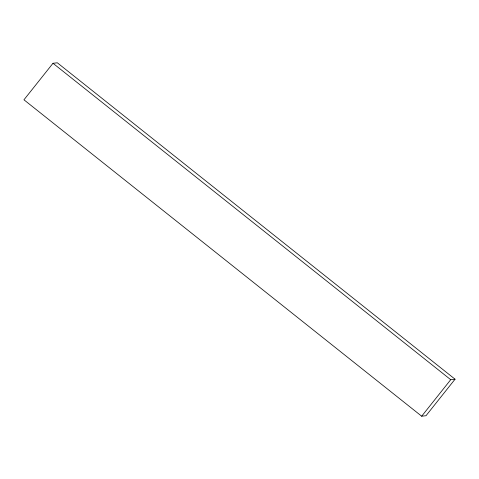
<?xml version="1.0" encoding="UTF-8"?>
<svg xmlns="http://www.w3.org/2000/svg" width="479" height="479" viewBox="0 0 479 479"><rect width="100%" height="100%" fill="white"/><g stroke="black" fill="none" stroke-linecap="round" stroke-linejoin="round"><path stroke-width="0.72" d="M52.995 63.282L23.95 99.8L421.676 416.209L426.005 415.718L455.05 379.2L57.324 62.791L52.995 63.282L450.721 379.697L455.05 379.2M421.676 416.209L450.721 379.697"/></g></svg>
